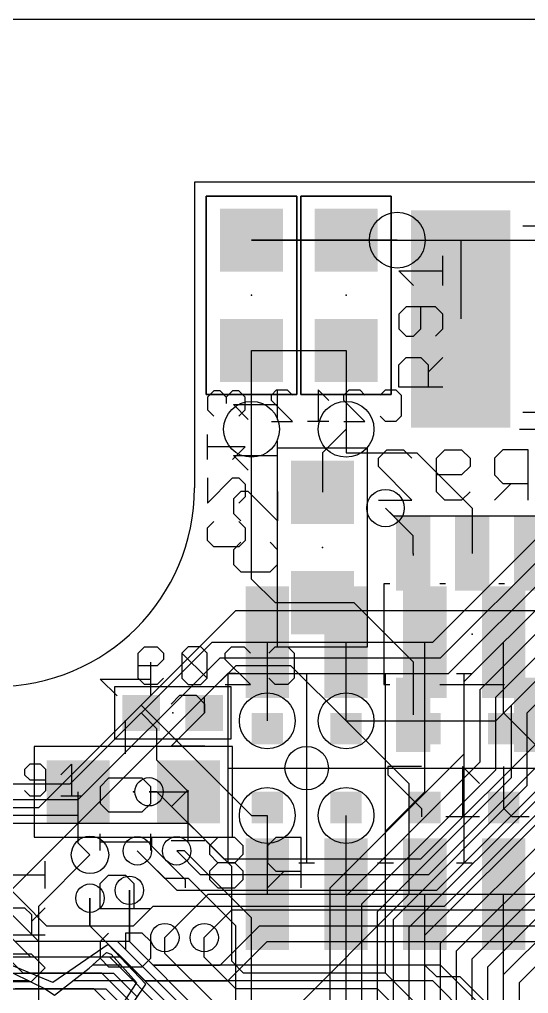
# Model space of a CAD drawing. Extents: x -61 to 136, y 23 to 123.
# Drawn here: x 53.79 to 62, y 89.84 to 105.54 of the extents above; entities that cross this region are included whole.
import ezdxf

# ---------------------------------------------------------------- set-up
doc = ezdxf.new("R2010")
doc.units = 0
for name, color, linetype in [('1', 14, 'CONTINUOUS'), ('13', 94, 'CONTINUOUS'), ('14', 94, 'CONTINUOUS'), ('16', 134, 'CONTINUOUS'), ('18', 94, 'CONTINUOUS'), ('20', 251, 'CONTINUOUS'), ('21', 251, 'CONTINUOUS'), ('22', 54, 'CONTINUOUS'), ('23', 251, 'CONTINUOUS'), ('24', 54, 'CONTINUOUS'), ('25', 251, 'CONTINUOUS'), ('26', 54, 'CONTINUOUS'), ('3', 214, 'CONTINUOUS'), ('39', 14, 'CONTINUOUS'), ('4', 214, 'CONTINUOUS'), ('40', 134, 'CONTINUOUS'), ('42', 134, 'CONTINUOUS')]:
    doc.layers.add(name, color=color, linetype=linetype)

# ---------------------------------------------------------------- blocks, each defined once
blk = doc.blocks.new('RECT')
blk.add_solid([(-0.5, -0.5), (0.5, -0.5), (-0.5, 0.5), (0.5, 0.5)])
blk = doc.blocks.new('ROUNDV')
blk.add_circle((0, 0), 0.5)

msp = doc.modelspace()

# ---------------------------------------------------------------- linework, layer by layer
at = {"layer": '1'}
for p, q in [((118.237, 105.537), (29.21, 105.537)), ((59.055, 101.981), (57.531, 101.981)), ((59.8805, 101.981), (59.055, 101.981)), ((57.531, 100.203), (59.055, 100.203)), ((57.531, 98.933), (57.531, 100.203)), ((57.531, 100.203), (59.055, 100.203)), ((57.785, 95.504), (57.785, 94.234)), ((59.055, 94.234), (59.055, 95.504)), ((60.325, 94.361), (60.325, 95.504)), ((61.595, 94.361), (61.595, 95.504)), ((60.325, 93.091), (60.325, 94.361)), ((62.23, 93.726), (61.595, 94.361)), ((56.007, 93.091), (55.88, 93.091)), ((57.2135, 91.8845), (56.007, 93.091)), ((59.69, 92.456), (60.325, 93.091)), ((57.785, 92.71), (57.785, 91.44)), ((59.055, 91.44), (59.055, 92.71)), ((59.69, 90.17), (59.69, 92.456)), ((57.2135, 90.3605), (57.2135, 91.8845)), ((54.9275, 90.932), (54.9275, 91.3765)), ((55.5625, 90.678), (55.5625, 91.5035)), ((60.325, 90.297), (60.325, 91.44)), ((61.595, 90.297), (61.595, 91.44)), ((56.7055, 89.154), (54.9275, 90.932)), ((56.134, 90.4875), (56.134, 90.7415)), ((56.769, 90.424), (56.769, 90.7415)), ((56.8325, 89.408), (55.5625, 90.678)), ((56.9595, 89.662), (56.134, 90.4875)), ((57.277, 89.916), (56.769, 90.424)), ((57.404, 90.17), (57.2135, 90.3605)), ((60.5155, 90.1065), (60.325, 90.297)), ((61.595, 89.789), (61.595, 90.297)), ((59.69, 90.17), (57.404, 90.17)), ((61.087, 88.773), (59.69, 90.17)), ((60.8965, 90.1065), (60.5155, 90.1065)), ((62.8015, 88.2015), (60.8965, 90.1065)), ((59.563, 89.916), (57.277, 89.916)), ((60.833, 88.646), (59.563, 89.916))]:
    msp.add_line(p, q, dxfattribs=at)
at = {"layer": '13'}
for p, q in [((55.753, 94.488), (57.277, 96.012)), ((57.277, 96.012), (64.77, 96.012)), ((54.102, 92.837), (55.753, 94.488)), ((55.753, 94.488), (57.531, 92.71)), ((60.071, 93.218), (59.055, 94.234)), ((60.071, 91.44), (60.071, 93.218)), ((51.689, 92.837), (54.102, 92.837)), ((57.531, 92.71), (57.785, 92.71)), ((55.6895, 87.0585), (60.071, 91.44))]:
    msp.add_line(p, q, dxfattribs=at)
at = {"layer": '14'}
for p, q in [((59.8805, 101.981), (66.548, 101.981)), ((59.69, 97.663), (59.817, 97.536)), ((59.817, 97.536), (63.754, 97.536)), ((61.468, 94.234), (64.516, 97.282)), ((60.2615, 92.0115), (64.77, 96.52)), ((60.3885, 91.7575), (64.897, 96.266)), ((60.5155, 91.5035), (65.024, 96.012)), ((59.055, 94.234), (61.468, 94.234)), ((60.6425, 91.2495), (63.1825, 93.7895)), ((53.0225, 92.583), (56.515, 92.583)), ((56.515, 92.583), (57.0865, 92.0115)), ((53.975, 90.424), (52.07, 92.329)), ((53.848, 90.17), (51.943, 92.075)), ((55.6895, 92.1385), (56.3245, 91.5035)), ((56.3245, 92.1385), (56.7055, 91.7575)), ((57.0865, 92.0115), (60.2615, 92.0115)), ((54.102, 90.678), (53.0225, 91.7575)), ((53.467, 91.694), (54.229, 90.932)), ((56.7055, 91.7575), (60.3885, 91.7575)), ((56.3245, 91.5035), (60.5155, 91.5035)), ((55.626, 90.932), (55.9435, 91.2495)), ((55.9435, 91.2495), (60.6425, 91.2495)), ((54.229, 90.932), (55.626, 90.932)), ((55.372, 90.678), (54.102, 90.678)), ((58.039, 88.011), (55.372, 90.678)), ((55.245, 90.424), (53.975, 90.424)), ((57.912, 87.757), (55.245, 90.424)), ((55.118, 90.17), (53.848, 90.17)), ((57.785, 87.503), (55.118, 90.17)), ((54.991, 89.916), (53.721, 89.916)), ((57.658, 87.249), (54.991, 89.916))]:
    msp.add_line(p, q, dxfattribs=at)
at = {"layer": '16'}
for p, q in [((57.531, 101.981), (59.055, 101.981)), ((59.055, 101.981), (59.8805, 101.981)), ((59.8805, 101.981), (60.903, 101.981)), ((60.903, 101.981), (60.903, 100.711)), ((57.531, 100.203), (59.055, 100.203)), ((59.055, 100.203), (59.055, 98.933)), ((57.531, 96.52), (57.531, 98.933)), ((59.055, 98.933), (58.674, 98.552)), ((59.055, 98.933), (59.055, 98.552)), ((58.674, 98.552), (58.674, 97.917)), ((59.055, 98.552), (60.198, 98.552)), ((60.198, 98.552), (61.087, 97.663)), ((60.137, 97.216), (59.69, 97.663)), ((61.087, 97.663), (61.087, 96.9311)), ((60.137, 96.9311), (60.137, 97.216)), ((60.137, 96.9311), (60.137, 96.901)), ((57.912, 96.139), (57.531, 96.52)), ((57.912, 96.139), (58.674, 96.139)), ((58.674, 96.139), (59.182, 96.139)), ((59.182, 96.139), (60.137, 95.184)), ((60.137, 95.184), (60.137, 94.3309)), ((57.277, 95.123), (56.769, 94.615)), ((58.166, 95.123), (57.277, 95.123)), ((59.055, 94.234), (58.166, 95.123)), ((56.769, 94.615), (56.769, 94.361)), ((56.007, 94.107), (55.753, 94.361)), ((56.007, 93.599), (56.007, 94.107)), ((56.515, 93.091), (56.007, 93.599)), ((54.737, 92.71), (54.737, 93.091)), ((55.88, 93.091), (56.515, 93.091)), ((54.737, 92.71), (52.197, 92.71)), ((54.737, 92.2655), (54.737, 92.71)), ((54.9275, 92.075), (54.737, 92.2655)), ((55.5625, 90.678), (53.721, 90.678)), ((55.9435, 90.297), (55.5625, 90.678)), ((55.4355, 90.424), (53.594, 90.424)), ((55.8165, 90.043), (55.4355, 90.424)), ((60.579, 90.297), (55.9435, 90.297)), ((61.468, 89.408), (60.579, 90.297)), ((53.467, 90.17), (55.3085, 90.17)), ((55.3085, 90.17), (55.6895, 89.789)), ((60.452, 90.043), (55.8165, 90.043)), ((61.214, 89.281), (60.452, 90.043)), ((53.34, 89.916), (55.1815, 89.916)), ((55.1815, 89.916), (55.5625, 89.535))]:
    msp.add_line(p, q, dxfattribs=at)
at = {"layer": '20'}
for p, q in [((56.61, 102.917), (56.61, 97.987)), ((90.85, 102.917), (56.61, 102.917))]:
    msp.add_line(p, q, dxfattribs=at)
msp.add_circle((58.42, 93.472), 0.35, dxfattribs=at)
msp.add_arc((53.41, 97.987), 3.2, 270, 0, dxfattribs=at)
at = {"layer": '21'}
for p, q in [((57.277, 94.996), (57.15, 94.996)), ((57.15, 94.996), (57.15, 93.472)), ((58.293, 94.996), (58.42, 94.996)), ((58.42, 94.996), (58.547, 94.996)), ((58.42, 93.472), (58.42, 94.996)), ((59.563, 94.996), (59.69, 94.996)), ((59.69, 94.996), (59.817, 94.996)), ((59.69, 93.472), (59.69, 94.996)), ((60.833, 94.996), (60.96, 94.996)), ((60.96, 94.996), (61.087, 94.996)), ((60.96, 93.472), (60.96, 94.996)), ((56.3712, 94.6411), (56.2356, 94.5055)), ((56.6423, 94.6411), (56.3712, 94.6411)), ((56.7779, 94.5055), (56.6423, 94.6411)), ((56.7779, 94.3699), (56.7779, 94.5055)), ((56.2356, 93.8276), (56.7779, 94.3699)), ((56.7779, 93.8276), (56.2356, 93.8276)), ((57.15, 93.472), (57.15, 91.948)), ((57.15, 93.472), (58.42, 93.472)), ((58.42, 93.472), (59.69, 93.472)), ((58.42, 91.948), (58.42, 93.472)), ((59.69, 93.472), (60.96, 93.472)), ((59.69, 91.948), (59.69, 93.472)), ((60.96, 93.472), (62.23, 93.472)), ((60.96, 91.948), (60.96, 93.472)), ((56.2356, 92.8459), (56.5068, 93.1171)), ((56.5068, 93.1171), (56.5068, 92.3036)), ((56.2356, 92.3036), (56.7779, 92.3036)), ((57.15, 91.948), (57.277, 91.948)), ((58.293, 91.948), (58.42, 91.948)), ((58.42, 91.948), (58.547, 91.948)), ((59.563, 91.948), (59.69, 91.948)), ((59.69, 91.948), (59.817, 91.948)), ((60.833, 91.948), (60.96, 91.948)), ((60.96, 91.948), (61.087, 91.948))]:
    msp.add_line(p, q, dxfattribs=at)
at = {"layer": '22'}
for p, q in [((61.903, 102.211), (62.303, 102.211)), ((61.903, 99.211), (62.303, 99.211)), ((59.6646, 96.4414), (59.6646, 94.8206)), ((59.7594, 96.4414), (59.6646, 96.4414)), ((60.6594, 96.4414), (60.5646, 96.4414)), ((61.6094, 96.4414), (61.5146, 96.4414)), ((59.6646, 94.8206), (59.7594, 94.8206)), ((60.5646, 94.8206), (61.6094, 94.8206)), ((55.2196, 90.6272), (54.3306, 90.0176)), ((55.8292, 89.9922), (55.2196, 90.6272)), ((54.9148, 90.2462), (55.1942, 90.5002)), ((55.1942, 90.5002), (55.2704, 90.4748)), ((55.2704, 90.4748), (55.6768, 90.0176)), ((53.3654, 90.3224), (54.2036, 89.916)), ((54.3306, 90.0176), (53.467, 90.3732)), ((55.4284, 90.297), (54.9707, 90.297)), ((54.356, 89.8144), (54.9148, 90.2462)), ((53.9417, 90.043), (51.7786, 90.043)), ((55.6542, 90.043), (54.6518, 90.043)), ((55.6768, 90.0176), (55.0926, 89.1286)), ((55.245, 89.1286), (55.8292, 89.9922)), ((54.2036, 89.916), (54.356, 89.8144))]:
    msp.add_line(p, q, dxfattribs=at)
at = {"layer": '23'}
for p in [(57.531, 101.092), (59.055, 101.092)]:
    msp.add_point(p, dxfattribs=at)
at = {"layer": '24'}
for p in [(57.531, 101.092), (59.055, 101.092), (58.674, 97.028), (61.087, 95.631), (56.261, 94.361), (55.626, 93.091)]:
    msp.add_point(p, dxfattribs=at)
at = {"layer": '25'}
for p, q in [((60.6171, 101.2513), (60.6171, 101.7259)), ((60.1426, 101.2513), (59.9053, 101.4886)), ((59.9053, 101.4886), (60.6171, 101.4886)), ((60.0239, 100.9073), (59.9053, 100.7886)), ((59.9053, 100.7886), (59.9053, 100.5514)), ((60.4985, 100.9073), (60.0239, 100.9073)), ((60.2612, 100.5514), (60.2612, 100.9073)), ((60.6171, 100.7886), (60.4985, 100.9073)), ((60.6171, 100.5514), (60.6171, 100.7886)), ((59.9053, 100.5514), (60.0239, 100.4327)), ((60.1426, 100.4327), (60.2612, 100.5514)), ((60.4985, 100.4327), (60.6171, 100.5514)), ((60.0239, 100.4327), (60.1426, 100.4327)), ((59.9053, 99.9701), (60.0239, 100.0887)), ((60.0239, 100.0887), (60.2612, 100.0887)), ((60.2612, 100.0887), (60.3798, 99.9701)), ((60.3798, 99.8514), (60.6171, 100.0887)), ((59.9053, 99.6142), (59.9053, 99.9701)), ((60.3798, 99.9701), (60.3798, 99.6142)), ((57.9501, 99.0923), (57.9501, 99.5669)), ((60.6171, 99.6142), (59.9053, 99.6142)), ((57.4756, 99.0923), (57.2383, 99.3296)), ((57.2383, 99.3296), (57.9501, 99.3296)), ((57.9501, 98.2737), (57.9501, 98.7483)), ((57.4756, 98.2737), (57.2383, 98.511)), ((57.2383, 98.511), (57.9501, 98.511)), ((57.3569, 97.9297), (57.2383, 97.8111)), ((57.2383, 97.8111), (57.2383, 97.5738)), ((57.4756, 97.9297), (57.3569, 97.9297)), ((57.9501, 97.4552), (57.4756, 97.9297)), ((57.9501, 97.9297), (57.9501, 97.4552)), ((57.2383, 97.5738), (57.3569, 97.4552)), ((57.3569, 97.1111), (57.2383, 96.9925)), ((57.9501, 96.9925), (57.8315, 97.1111)), ((57.2383, 96.9925), (57.2383, 96.7552)), ((57.9501, 96.7552), (57.9501, 96.9925)), ((57.2383, 96.7552), (57.3569, 96.6366)), ((57.8315, 96.6366), (57.9501, 96.7552)), ((57.3569, 96.6366), (57.8315, 96.6366)), ((55.9054, 94.6374), (55.9054, 95.1797)), ((55.3631, 94.6374), (55.0919, 94.9085)), ((55.0919, 94.9085), (55.9054, 94.9085)), ((55.4987, 93.7018), (55.4987, 94.2442)), ((53.9591, 93.5359), (53.8744, 93.4512)), ((53.8744, 93.4512), (53.8744, 93.3665)), ((54.1286, 93.5359), (53.9591, 93.5359)), ((54.2134, 93.4512), (54.1286, 93.5359)), ((54.2134, 93.1122), (54.2134, 93.4512)), ((54.4591, 93.3665), (54.6286, 93.5359)), ((54.6286, 93.5359), (54.6286, 93.0275)), ((53.8744, 93.3665), (53.9591, 93.2817)), ((53.9591, 93.2817), (54.2134, 93.2817)), ((55.2275, 93.3086), (55.0919, 93.1731)), ((55.7698, 93.3086), (55.2275, 93.3086)), ((55.9054, 93.1731), (55.7698, 93.3086)), ((53.8744, 93.1122), (53.9591, 93.0275)), ((54.1286, 93.0275), (54.2134, 93.1122)), ((55.0919, 93.1731), (55.0919, 92.9019)), ((55.9054, 92.9019), (55.9054, 93.1731)), ((53.9591, 93.0275), (54.1286, 93.0275)), ((54.4591, 93.0275), (54.798, 93.0275)), ((55.0919, 92.9019), (55.2275, 92.7663)), ((55.7698, 92.7663), (55.9054, 92.9019)), ((55.2275, 92.7663), (55.7698, 92.7663)), ((55.0919, 92.1426), (55.0919, 92.4138)), ((55.9054, 92.1426), (55.9054, 92.4138)), ((55.9054, 92.2782), (55.0919, 92.2782)), ((54.2036, 91.5298), (54.2036, 91.9704)), ((53.5426, 91.7501), (54.2036, 91.7501)), ((55.0919, 91.6139), (55.2275, 91.7494)), ((55.2275, 91.7494), (55.4987, 91.7494)), ((55.4987, 91.7494), (55.6342, 91.6139)), ((55.0919, 91.2071), (55.0919, 91.6139)), ((55.6342, 91.6139), (55.6342, 91.2071)), ((53.6528, 91.222), (53.8731, 91.222)), ((53.8731, 91.222), (53.9833, 91.1119)), ((53.9833, 91.0017), (54.2036, 91.222)), ((55.9054, 91.2071), (55.0919, 91.2071)), ((53.9833, 91.1119), (53.9833, 90.7814)), ((54.2036, 90.7814), (53.5426, 90.7814)), ((55.2275, 90.8139), (55.0919, 90.6783)), ((55.7698, 90.8139), (55.4987, 90.8139)), ((55.4987, 90.8139), (55.4987, 90.5428)), ((55.9054, 90.6783), (55.7698, 90.8139)), ((55.0919, 90.6783), (55.0919, 90.4072)), ((55.9054, 90.4072), (55.9054, 90.6783)), ((53.9833, 90.4736), (53.5426, 90.4736)), ((54.2036, 90.2533), (53.9833, 90.4736)), ((55.0919, 90.4072), (55.2275, 90.2716)), ((55.2275, 90.2716), (55.7698, 90.2716)), ((55.7698, 90.2716), (55.9054, 90.4072)), ((53.9833, 90.033), (54.2036, 90.2533)), ((53.5426, 90.033), (53.9833, 90.033))]:
    msp.add_line(p, q, dxfattribs=at)
at = {"layer": '26'}
for p, q in [((56.9215, 99.5525), (56.8198, 99.4508)), ((57.0232, 99.5525), (56.9215, 99.5525)), ((57.1249, 99.4508), (57.0232, 99.5525)), ((57.2265, 99.5525), (57.1249, 99.4508)), ((57.3282, 99.5525), (57.2265, 99.5525)), ((57.4299, 99.4508), (57.3282, 99.5525)), ((57.851, 99.4837), (57.9357, 99.5684)), ((57.9357, 99.5684), (58.1052, 99.5684)), ((58.1052, 99.5684), (58.1899, 99.4837)), ((58.7746, 99.399), (58.6051, 99.5684)), ((58.6051, 99.5684), (58.6051, 99.06)), ((59.0203, 99.4837), (59.1051, 99.5684)), ((59.1051, 99.5684), (59.2746, 99.5684)), ((59.2746, 99.5684), (59.3593, 99.4837)), ((59.605, 99.4837), (59.6898, 99.5684)), ((59.6898, 99.5684), (59.8593, 99.5684)), ((59.8593, 99.5684), (59.944, 99.4837)), ((56.8198, 99.4508), (56.8198, 99.2474)), ((57.1249, 99.4508), (57.1249, 99.3491)), ((57.4299, 99.2474), (57.4299, 99.4508)), ((57.851, 99.399), (57.851, 99.4837)), ((58.1899, 99.06), (57.851, 99.399)), ((59.0203, 99.399), (59.0203, 99.4837)), ((59.3593, 99.06), (59.0203, 99.399)), ((59.944, 99.4837), (59.944, 99.1447)), ((56.8198, 99.2474), (56.9215, 99.1458)), ((57.3282, 99.1458), (57.4299, 99.2474)), ((57.851, 99.06), (58.1899, 99.06)), ((58.7746, 99.06), (58.4357, 99.06)), ((59.0203, 99.06), (59.3593, 99.06)), ((59.6898, 99.06), (59.605, 99.1447)), ((59.8593, 99.06), (59.6898, 99.06)), ((59.944, 99.1447), (59.8593, 99.06)), ((56.8198, 98.4441), (56.8198, 98.8509)), ((57.4299, 98.6475), (56.8198, 98.6475)), ((57.2265, 98.4441), (57.4299, 98.6475)), ((59.5752, 98.4679), (59.7108, 98.6035)), ((59.7108, 98.6035), (59.9819, 98.6035)), ((59.9819, 98.6035), (60.1175, 98.4679)), ((60.5107, 98.4679), (60.6463, 98.6035)), ((60.6463, 98.6035), (60.9175, 98.6035)), ((60.9175, 98.6035), (61.053, 98.4679)), ((61.5818, 98.6035), (61.4462, 98.4679)), ((61.9886, 98.6035), (61.5818, 98.6035)), ((61.9886, 97.79), (61.9886, 98.6035)), ((59.5752, 98.3323), (59.5752, 98.4679)), ((60.5107, 97.9256), (60.5107, 98.4679)), ((61.053, 98.4679), (61.053, 98.3323)), ((61.4462, 98.4679), (61.4462, 98.1967)), ((60.1175, 97.79), (59.5752, 98.3323)), ((61.053, 98.3323), (60.9175, 98.1967)), ((56.8198, 98.1492), (56.8198, 97.7425)), ((56.8198, 97.7425), (57.2265, 98.1492)), ((57.2265, 98.1492), (57.3282, 98.1492)), ((57.3282, 98.1492), (57.4299, 98.0475)), ((60.9175, 98.1967), (60.5107, 98.1967)), ((61.4462, 98.1967), (61.5818, 98.0612)), ((57.4299, 98.0475), (57.4299, 97.8442)), ((61.7174, 98.0612), (61.4462, 97.79)), ((61.5818, 98.0612), (61.9886, 98.0612)), ((57.4299, 97.8442), (57.3282, 97.7425)), ((60.6463, 97.79), (60.5107, 97.9256)), ((61.053, 97.9256), (60.9175, 97.79)), ((59.5752, 97.79), (60.1175, 97.79)), ((60.9175, 97.79), (60.6463, 97.79)), ((56.8198, 97.3459), (56.9215, 97.4476)), ((56.8198, 97.1425), (56.8198, 97.3459)), ((57.3282, 97.4476), (57.4299, 97.3459)), ((57.4299, 97.3459), (57.4299, 97.1425)), ((56.9215, 97.0408), (56.8198, 97.1425)), ((57.3282, 97.0408), (56.9215, 97.0408)), ((57.4299, 97.1425), (57.3282, 97.0408)), ((55.7051, 95.3266), (55.8068, 95.4283)), ((55.7051, 94.9199), (55.7051, 95.3266)), ((55.8068, 95.4283), (56.0102, 95.4283)), ((56.0102, 95.4283), (56.1119, 95.3266)), ((56.1119, 95.3266), (56.1119, 95.2249)), ((56.5085, 95.4283), (56.4068, 95.3266)), ((56.4068, 95.3266), (56.4068, 94.9199)), ((56.8135, 94.9199), (56.4068, 95.3266)), ((56.7118, 95.4283), (56.5085, 95.4283)), ((56.8135, 95.3266), (56.7118, 95.4283)), ((56.8135, 94.9199), (56.8135, 95.3266)), ((57.1084, 95.3266), (57.2101, 95.4283)), ((57.1084, 95.2249), (57.1084, 95.3266)), ((57.2101, 95.4283), (57.4135, 95.4283)), ((57.4135, 95.4283), (57.5152, 95.3266)), ((57.8101, 95.3266), (57.9117, 95.4283)), ((57.9117, 95.4283), (58.1151, 95.4283)), ((58.1151, 95.4283), (58.2168, 95.3266)), ((58.2168, 95.3266), (58.2168, 94.9199)), ((56.1119, 95.2249), (56.0102, 95.1233)), ((57.5152, 94.8182), (57.1084, 95.2249)), ((56.0102, 95.1233), (55.7051, 95.1233)), ((55.8068, 94.8182), (55.7051, 94.9199)), ((56.0102, 94.8182), (55.8068, 94.8182)), ((56.1119, 94.9199), (56.0102, 94.8182)), ((56.4068, 94.9199), (56.5085, 94.8182)), ((56.5085, 94.8182), (56.7118, 94.8182)), ((56.7118, 94.8182), (56.8135, 94.9199)), ((57.1084, 94.8182), (57.5152, 94.8182)), ((57.9117, 94.8182), (57.8101, 94.9199)), ((58.1151, 94.8182), (57.9117, 94.8182)), ((58.2168, 94.9199), (58.1151, 94.8182)), ((60.2699, 93.4981), (59.7276, 93.4981)), ((59.7276, 93.4981), (59.7276, 93.3625)), ((61.2054, 93.2269), (60.9343, 93.4981)), ((60.9343, 93.4981), (60.9343, 92.6846)), ((61.5986, 92.8202), (61.5986, 93.4981)), ((59.7276, 93.3625), (60.2699, 92.8202)), ((60.2699, 92.8202), (60.2699, 92.6846)), ((61.7342, 92.6846), (61.5986, 92.8202)), ((61.2054, 92.6846), (60.6631, 92.6846)), ((62.0054, 92.6846), (61.7342, 92.6846)), ((56.4599, 92.3551), (55.9176, 92.3551)), ((55.9176, 92.3551), (55.9176, 92.2195)), ((56.9887, 92.3551), (56.8531, 92.2195)), ((57.2599, 92.3551), (56.9887, 92.3551)), ((57.3954, 92.2195), (57.2599, 92.3551)), ((57.9242, 92.3551), (57.7886, 92.2195)), ((58.331, 92.3551), (57.9242, 92.3551)), ((58.331, 91.5416), (58.331, 92.3551)), ((55.9176, 92.2195), (56.4599, 91.6772)), ((56.8531, 92.2195), (56.8531, 92.0839)), ((57.3954, 92.0839), (57.3954, 92.2195)), ((57.7886, 92.2195), (57.7886, 91.9483)), ((56.8531, 92.0839), (56.9887, 91.9483)), ((57.2599, 91.9483), (57.3954, 92.0839)), ((56.9887, 91.9483), (56.8531, 91.8128)), ((57.2599, 91.9483), (56.9887, 91.9483)), ((57.3954, 91.8128), (57.2599, 91.9483)), ((57.7886, 91.9483), (57.9242, 91.8128)), ((56.4599, 91.6772), (56.4599, 91.5416)), ((56.8531, 91.8128), (56.8531, 91.6772)), ((56.8531, 91.6772), (56.9887, 91.5416)), ((57.2599, 91.5416), (57.3954, 91.6772)), ((57.3954, 91.6772), (57.3954, 91.8128)), ((58.0598, 91.8128), (57.7886, 91.5416)), ((57.9242, 91.8128), (58.331, 91.8128)), ((56.9887, 91.5416), (57.2599, 91.5416))]:
    msp.add_line(p, q, dxfattribs=at)
at = {"layer": '3'}
for p, q in [((60.452, 95.504), (62.484, 97.536)), ((60.579, 95.25), (62.611, 97.282)), ((60.706, 94.996), (62.738, 97.028)), ((60.96, 94.869), (62.865, 96.774)), ((61.214, 94.742), (62.992, 96.52)), ((61.468, 94.615), (63.119, 96.266)), ((61.722, 94.488), (63.246, 96.012)), ((61.976, 94.361), (63.373, 95.758)), ((54.61, 93.218), (56.896, 95.504)), ((56.896, 95.504), (60.452, 95.504)), ((54.737, 92.964), (57.023, 95.25)), ((57.023, 95.25), (60.579, 95.25)), ((53.6575, 91.5035), (57.15, 94.996)), ((57.15, 94.996), (60.706, 94.996)), ((60.96, 93.7006), (60.96, 94.869)), ((61.214, 93.5736), (61.214, 94.742)), ((61.468, 93.4466), (61.468, 94.615)), ((61.722, 93.3196), (61.722, 94.488)), ((61.976, 93.1926), (61.976, 94.361)), ((58.801, 91.5416), (60.96, 93.7006)), ((59.055, 91.4146), (61.214, 93.5736)), ((59.309, 91.2876), (61.468, 93.4466)), ((59.563, 91.1606), (61.722, 93.3196)), ((49.276, 93.218), (54.61, 93.218)), ((59.817, 91.0336), (61.976, 93.1926)), ((60.833, 90.5256), (63.3984, 93.091)), ((49.149, 92.964), (54.737, 92.964)), ((60.071, 90.9066), (62.23, 93.0656)), ((60.325, 90.7796), (62.484, 92.9386)), ((60.579, 90.6526), (62.738, 92.8116)), ((61.087, 90.3986), (63.5254, 92.837)), ((61.341, 90.2716), (63.6524, 92.583)), ((61.595, 90.1446), (63.7794, 92.329)), ((54.102, 91.2495), (54.9275, 92.075)), ((56.134, 91.694), (55.6895, 92.1385)), ((56.4515, 92.1385), (56.3245, 92.1385)), ((57.531, 91.059), (56.4515, 92.1385)), ((61.849, 90.0176), (63.9064, 92.075)), ((56.515, 91.694), (56.134, 91.694)), ((57.277, 90.932), (56.515, 91.694)), ((58.801, 88.519), (58.801, 91.5416)), ((59.055, 88.392), (59.055, 91.4146)), ((54.102, 87.503), (54.102, 91.2495)), ((59.309, 88.265), (59.309, 91.2876)), ((57.531, 84.836), (57.531, 91.059)), ((59.563, 88.138), (59.563, 91.1606)), ((57.277, 84.963), (57.277, 90.932)), ((59.817, 88.011), (59.817, 91.0336)), ((60.071, 84.328), (60.071, 90.9066)), ((60.325, 84.201), (60.325, 90.7796)), ((60.579, 84.074), (60.579, 90.6526)), ((60.833, 83.947), (60.833, 90.5256)), ((61.087, 83.82), (61.087, 90.3986)), ((61.341, 83.693), (61.341, 90.2716)), ((61.595, 83.566), (61.595, 90.1446)), ((61.849, 83.439), (61.849, 90.0176))]:
    msp.add_line(p, q, dxfattribs=at)
at = {"layer": '39'}
for p, q in [((56.802, 99.492), (56.802, 102.692)), ((56.802, 102.692), (58.26, 102.692)), ((58.26, 102.692), (58.26, 99.492)), ((58.326, 99.492), (58.326, 102.692)), ((58.326, 102.692), (59.784, 102.692)), ((59.784, 102.692), (59.784, 99.492)), ((58.26, 99.492), (56.802, 99.492)), ((59.784, 99.492), (58.326, 99.492))]:
    msp.add_line(p, q, dxfattribs=at)
at = {"layer": '4'}
for p, q in [((54.9275, 91.3765), (54.9275, 90.932)), ((55.5625, 91.5035), (55.5625, 90.678)), ((56.134, 90.7415), (56.8325, 91.44)), ((56.8325, 91.44), (67.056, 91.44)), ((56.769, 90.7415), (57.2135, 91.186)), ((57.2135, 91.186), (67.183, 91.186)), ((54.9275, 90.932), (55.8165, 90.043)), ((57.023, 90.297), (57.658, 90.932)), ((57.658, 90.932), (67.31, 90.932)), ((55.5625, 90.678), (55.9435, 90.297)), ((57.15, 90.043), (57.785, 90.678)), ((57.785, 90.678), (67.437, 90.678)), ((55.9435, 90.297), (57.023, 90.297)), ((55.8165, 90.043), (57.15, 90.043))]:
    msp.add_line(p, q, dxfattribs=at)
at = {"layer": '40'}
for p, q in [((56.802, 102.692), (56.802, 99.492)), ((58.26, 102.692), (56.802, 102.692)), ((58.26, 99.492), (58.26, 102.692)), ((58.326, 102.692), (58.326, 99.492)), ((59.784, 102.692), (58.326, 102.692)), ((59.784, 99.492), (59.784, 102.692)), ((56.802, 99.492), (58.26, 99.492)), ((58.326, 99.492), (59.784, 99.492)), ((59.403, 98.628), (57.945, 98.628)), ((57.945, 98.628), (57.945, 95.428)), ((59.403, 95.428), (59.403, 98.628)), ((57.945, 95.428), (59.403, 95.428)), ((57.2008, 94.7801), (55.3212, 94.7801)), ((55.3212, 94.7801), (55.3212, 93.9419)), ((57.2008, 93.9419), (57.2008, 94.7801)), ((55.3212, 93.9419), (57.2008, 93.9419)), ((57.226, 93.82), (54.026, 93.82)), ((54.026, 93.82), (54.026, 92.362)), ((57.226, 92.362), (57.226, 93.82)), ((54.026, 92.362), (57.226, 92.362))]:
    msp.add_line(p, q, dxfattribs=at)
at = {"layer": '42'}
msp.add_line((61.849, 98.933), (62.157, 98.933), dxfattribs=at)

# ---------------------------------------------------------------- block references
at = {"layer": '1', "rotation": 270}
for p, xscale, yscale in [((57.531, 101.981), 1.016, 1.016), ((59.055, 101.981), 1.016, 1.016), ((57.531, 100.203), 1.016, 1.016), ((59.055, 100.203), 1.016, 1.016), ((57.785, 95.504), 1.8, 0.7), ((59.055, 95.504), 1.8, 0.7), ((60.325, 95.504), 1.8, 0.7), ((61.595, 95.504), 1.8, 0.7), ((57.785, 91.44), 1.8, 0.7), ((59.055, 91.44), 1.8, 0.7), ((60.325, 91.44), 1.8, 0.7), ((61.595, 91.44), 1.8, 0.7)]:
    msp.add_blockref('RECT', p, dxfattribs=dict(at, xscale=xscale, yscale=yscale))
at = {"layer": '16'}
for p, xscale, yscale, rotation in [((57.531, 101.981), 1.016, 1.016, 270), ((59.055, 101.981), 1.016, 1.016, 270), ((60.903, 100.711), 3.5, 1.6, 90), ((57.531, 100.203), 1.016, 1.016, 270), ((59.055, 100.203), 1.016, 1.016, 270), ((58.674, 97.917), 1.016, 1.016, 90), ((58.674, 96.139), 1.016, 1.016, 90)]:
    msp.add_blockref('RECT', p, dxfattribs=dict(at, xscale=xscale, yscale=yscale, rotation=rotation))
for p, xscale, yscale in [((60.137, 96.9311), 0.55, 1.2), ((61.087, 96.9311), 0.55, 1.2), ((62.037, 96.9311), 0.55, 1.2), ((60.137, 94.3309), 0.55, 1.2), ((62.037, 94.3309), 0.55, 1.2), ((55.753, 94.361), 0.6096, 0.5842), ((56.769, 94.361), 0.6096, 0.5842), ((54.737, 93.091), 1.016, 1.016), ((56.515, 93.091), 1.016, 1.016)]:
    msp.add_blockref('RECT', p, dxfattribs=dict(at, xscale=xscale, yscale=yscale))
at = {"layer": '18'}
for p, xscale, yscale in [((59.8805, 101.981), 0.9, 0.9), ((59.8805, 101.981), 0.9, 0.9), ((59.8805, 101.981), 0.9, 0.9), ((59.8805, 101.981), 0.9, 0.9), ((59.8805, 101.981), 0.9, 0.9), ((59.8805, 101.981), 0.9, 0.9), ((59.8805, 101.981), 0.9, 0.9), ((59.8805, 101.981), 0.9, 0.9), ((57.531, 98.933), 0.9, 0.9), ((57.531, 98.933), 0.9, 0.9), ((57.531, 98.933), 0.9, 0.9), ((57.531, 98.933), 0.9, 0.9), ((57.531, 98.933), 0.9, 0.9), ((57.531, 98.933), 0.9, 0.9), ((57.531, 98.933), 0.9, 0.9), ((57.531, 98.933), 0.9, 0.9), ((59.055, 98.933), 0.9, 0.9), ((59.055, 98.933), 0.9, 0.9), ((59.055, 98.933), 0.9, 0.9), ((59.055, 98.933), 0.9, 0.9), ((59.055, 98.933), 0.9, 0.9), ((59.055, 98.933), 0.9, 0.9), ((59.055, 98.933), 0.9, 0.9), ((59.055, 98.933), 0.9, 0.9), ((59.69, 97.663), 0.6032, 0.6032), ((59.69, 97.663), 0.6032, 0.6032), ((59.69, 97.663), 0.6032, 0.6032), ((59.69, 97.663), 0.6032, 0.6032), ((59.69, 97.663), 0.6032, 0.6032), ((59.69, 97.663), 0.6032, 0.6032), ((59.69, 97.663), 0.6032, 0.6032), ((59.69, 97.663), 0.6032, 0.6032), ((57.785, 94.234), 0.9, 0.9), ((57.785, 94.234), 0.9, 0.9), ((57.785, 94.234), 0.9, 0.9), ((57.785, 94.234), 0.9, 0.9), ((57.785, 94.234), 0.9, 0.9), ((57.785, 94.234), 0.9, 0.9), ((57.785, 94.234), 0.9, 0.9), ((57.785, 94.234), 0.9, 0.9), ((59.055, 94.234), 0.9, 0.9), ((59.055, 94.234), 0.9, 0.9), ((59.055, 94.234), 0.9, 0.9), ((59.055, 94.234), 0.9, 0.9), ((59.055, 94.234), 0.9, 0.9), ((59.055, 94.234), 0.9, 0.9), ((59.055, 94.234), 0.9, 0.9), ((59.055, 94.234), 0.9, 0.9), ((55.88, 93.091), 0.4572, 0.4572), ((55.88, 93.091), 0.4572, 0.4572), ((55.88, 93.091), 0.4572, 0.4572), ((55.88, 93.091), 0.4572, 0.4572), ((55.88, 93.091), 0.4572, 0.4572), ((55.88, 93.091), 0.4572, 0.4572), ((55.88, 93.091), 0.4572, 0.4572), ((55.88, 93.091), 0.4572, 0.4572), ((57.785, 92.71), 0.9, 0.9), ((57.785, 92.71), 0.9, 0.9), ((57.785, 92.71), 0.9, 0.9), ((57.785, 92.71), 0.9, 0.9), ((57.785, 92.71), 0.9, 0.9), ((57.785, 92.71), 0.9, 0.9), ((57.785, 92.71), 0.9, 0.9), ((57.785, 92.71), 0.9, 0.9), ((59.055, 92.71), 0.9, 0.9), ((59.055, 92.71), 0.9, 0.9), ((59.055, 92.71), 0.9, 0.9), ((59.055, 92.71), 0.9, 0.9), ((59.055, 92.71), 0.9, 0.9), ((59.055, 92.71), 0.9, 0.9), ((59.055, 92.71), 0.9, 0.9), ((59.055, 92.71), 0.9, 0.9), ((54.9275, 92.075), 0.6032, 0.6032), ((54.9275, 92.075), 0.6032, 0.6032), ((54.9275, 92.075), 0.6032, 0.6032), ((54.9275, 92.075), 0.6032, 0.6032), ((54.9275, 92.075), 0.6032, 0.6032), ((54.9275, 92.075), 0.6032, 0.6032), ((54.9275, 92.075), 0.6032, 0.6032), ((54.9275, 92.075), 0.6032, 0.6032), ((55.6895, 92.1385), 0.4572, 0.4572), ((55.6895, 92.1385), 0.4572, 0.4572), ((55.6895, 92.1385), 0.4572, 0.4572), ((55.6895, 92.1385), 0.4572, 0.4572), ((55.6895, 92.1385), 0.4572, 0.4572), ((55.6895, 92.1385), 0.4572, 0.4572), ((55.6895, 92.1385), 0.4572, 0.4572), ((55.6895, 92.1385), 0.4572, 0.4572), ((56.3245, 92.1385), 0.4572, 0.4572), ((56.3245, 92.1385), 0.4572, 0.4572), ((56.3245, 92.1385), 0.4572, 0.4572), ((56.3245, 92.1385), 0.4572, 0.4572), ((56.3245, 92.1385), 0.4572, 0.4572), ((56.3245, 92.1385), 0.4572, 0.4572), ((56.3245, 92.1385), 0.4572, 0.4572), ((56.3245, 92.1385), 0.4572, 0.4572), ((55.5625, 91.5035), 0.4572, 0.4572), ((55.5625, 91.5035), 0.4572, 0.4572), ((55.5625, 91.5035), 0.4572, 0.4572), ((55.5625, 91.5035), 0.4572, 0.4572), ((55.5625, 91.5035), 0.4572, 0.4572), ((55.5625, 91.5035), 0.4572, 0.4572), ((55.5625, 91.5035), 0.4572, 0.4572), ((55.5625, 91.5035), 0.4572, 0.4572), ((54.9275, 91.3765), 0.4572, 0.4572), ((54.9275, 91.3765), 0.4572, 0.4572), ((54.9275, 91.3765), 0.4572, 0.4572), ((54.9275, 91.3765), 0.4572, 0.4572), ((54.9275, 91.3765), 0.4572, 0.4572), ((54.9275, 91.3765), 0.4572, 0.4572), ((54.9275, 91.3765), 0.4572, 0.4572), ((54.9275, 91.3765), 0.4572, 0.4572), ((56.134, 90.7415), 0.4572, 0.4572), ((56.134, 90.7415), 0.4572, 0.4572), ((56.134, 90.7415), 0.4572, 0.4572), ((56.134, 90.7415), 0.4572, 0.4572), ((56.134, 90.7415), 0.4572, 0.4572), ((56.134, 90.7415), 0.4572, 0.4572), ((56.134, 90.7415), 0.4572, 0.4572), ((56.134, 90.7415), 0.4572, 0.4572), ((56.769, 90.7415), 0.4572, 0.4572), ((56.769, 90.7415), 0.4572, 0.4572), ((56.769, 90.7415), 0.4572, 0.4572), ((56.769, 90.7415), 0.4572, 0.4572), ((56.769, 90.7415), 0.4572, 0.4572), ((56.769, 90.7415), 0.4572, 0.4572), ((56.769, 90.7415), 0.4572, 0.4572), ((56.769, 90.7415), 0.4572, 0.4572)]:
    msp.add_blockref('ROUNDV', p, dxfattribs=dict(at, xscale=xscale, yscale=yscale))
at = {"layer": '21', "xscale": 0.508, "yscale": 0.508}
for p in [(57.785, 94.107), (59.055, 94.107), (60.325, 94.107), (61.595, 94.107), (57.785, 92.837), (59.055, 92.837), (60.325, 92.837), (61.595, 92.837)]:
    msp.add_blockref('RECT', p, dxfattribs=at)

doc.saveas('drawing.dxf')
